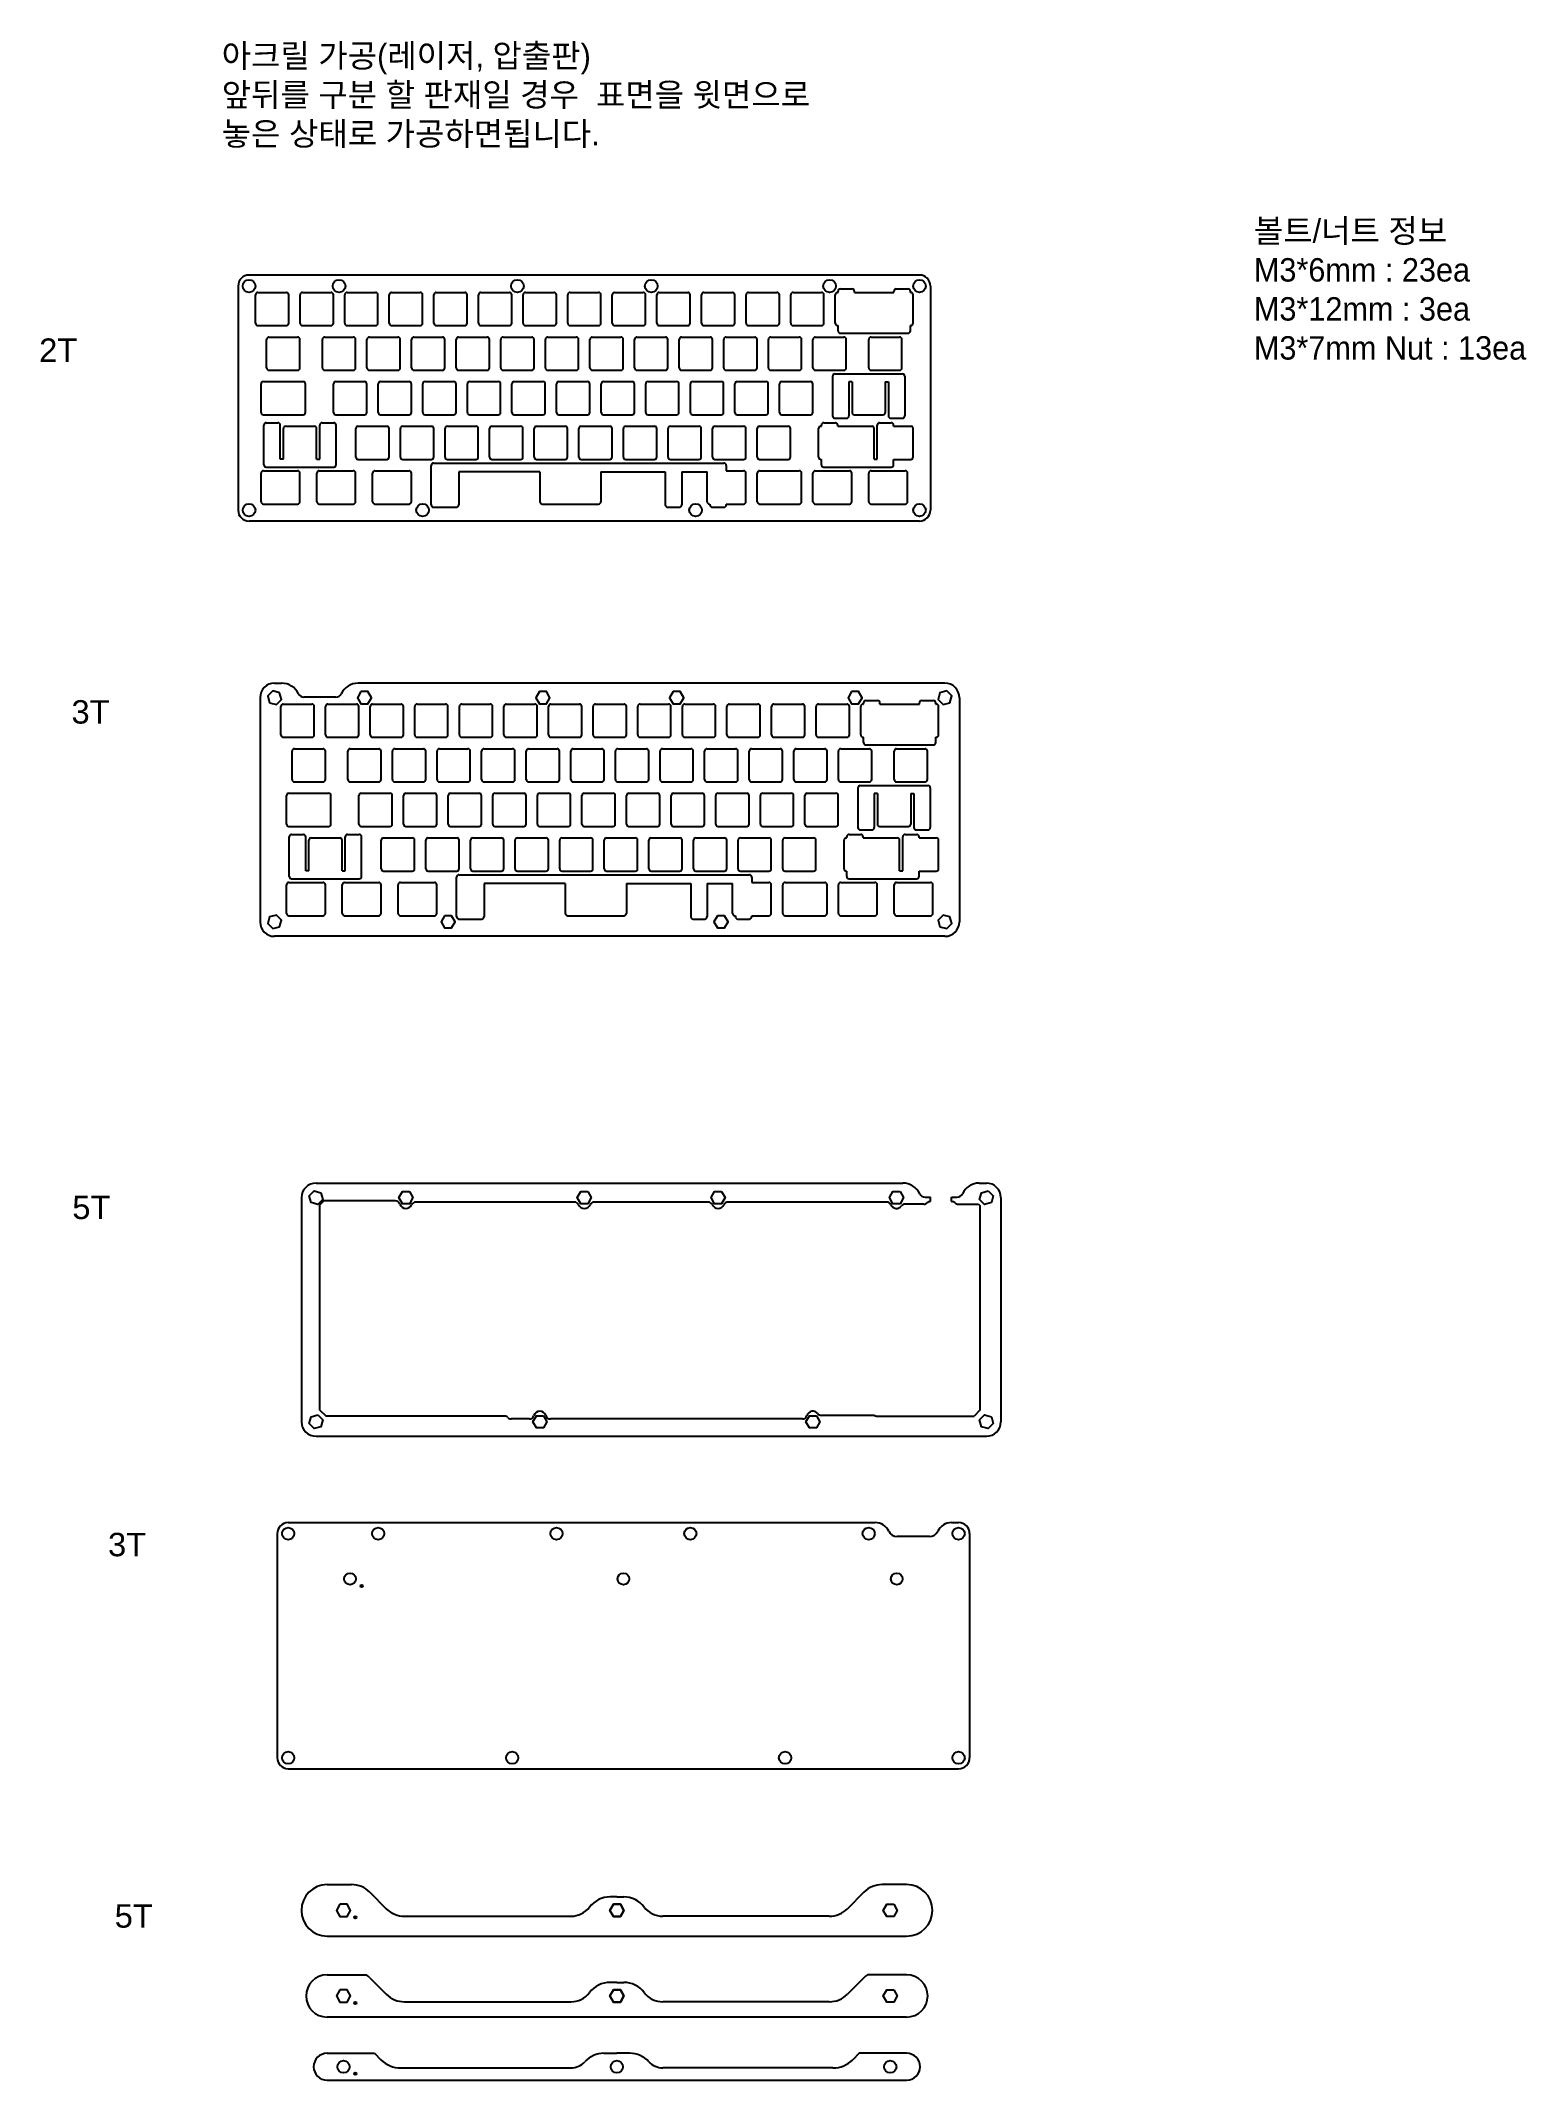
# Model space of a CAD drawing. Header units: millimetres. Extents: x 1143 to 1777, y 508 to 1379.
import ezdxf

# ---------------------------------------------------------------- set-up
doc = ezdxf.new("R2010")
doc.units = ezdxf.units.MM
for name, color, linetype in [('받침5t', 122, 'Continuous'), ('보강판2t', 4, 'Continuous'), ('보강판3t', 30, 'Continuous'), ('중간5t', 150, 'Continuous'), ('하판 3t', 6, 'Continuous')]:
    doc.layers.add(name, color=color, linetype=linetype)
doc.styles.get("Standard").update_dxf_attribs({"font": 'arial.ttf'})

# ---------------------------------------------------------------- blocks, each defined once
blk = doc.blocks.new('switch hole for acrylic')
for p, q in [((-7.1, -6.1), (-7.1, 6.1)), ((-6.1, 7.1), (6.1, 7.1)), ((7.1, -6.1), (7.1, 6.1)), ((-6.1, -7.1), (6.1, -7.1))]:
    blk.add_line(p, q)
for centre, start, end in [((-6.1, 6.1), 90, 180), ((6.1, 6.1), 0, 90), ((-6.1, -6.1), 180, 270), ((6.1, -6.1), 270, 0)]:
    blk.add_arc(centre, 1, start, end)

msp = doc.modelspace()

# ---------------------------------------------------------------- linework, layer by layer
at = {"layer": '받침5t'}
for p, q in [((1265.01, 591.72), (1275.46, 591.72)), ((1283.24, 588.5), (1290.29, 581.44)), ((1388.79, 586.47), (1385.86, 586.47)), ((1388.79, 586.47), (1391.72, 586.47)), ((1494.34, 588.5), (1487.29, 581.44)), ((1512.56, 591.72), (1502.12, 591.72)), ((1298.07, 578.22), (1369.17, 578.22)), ((1479.51, 578.22), (1408.4, 578.22)), ((1265.01, 569.72), (1512.56, 569.72)), ((1265.01, 553.16), (1281.78, 553.16)), ((1283.24, 551.94), (1290.29, 544.88)), ((1388.79, 549.91), (1385.86, 549.91)), ((1388.79, 549.91), (1391.72, 549.91)), ((1494.34, 551.94), (1487.29, 544.88)), ((1512.56, 553.16), (1495.8, 553.16)), ((1298.07, 541.66), (1369.17, 541.66)), ((1479.51, 541.66), (1408.4, 541.66)), ((1512.56, 535.16), (1265.01, 535.16)), ((1265.01, 519.66), (1285.26, 519.66)), ((1285.26, 519.66), (1288, 516.92)), ((1383.26, 519.66), (1388.79, 519.66)), ((1394.32, 519.66), (1388.79, 519.66)), ((1492.31, 519.66), (1489.58, 516.92)), ((1512.56, 519.66), (1492.31, 519.66)), ((1265.01, 508.16), (1512.56, 508.16)), ((1296.48, 513.41), (1369.17, 513.41)), ((1481.09, 513.41), (1408.4, 513.41))]:
    msp.add_line(p, q, dxfattribs=at)
for points in [[(1270.51, 583.32), (1269.01, 580.72), (1270.51, 578.12), (1273.51, 578.12), (1275.02, 580.72), (1273.51, 583.32)], [(1387.29, 583.32), (1385.79, 580.72), (1387.29, 578.12), (1390.29, 578.12), (1391.79, 580.72), (1390.29, 583.32)], [(1390.29, 583.32), (1391.79, 580.72), (1390.29, 578.12), (1387.29, 578.12), (1385.79, 580.72), (1387.29, 583.32)], [(1507.06, 583.32), (1508.57, 580.72), (1507.06, 578.12), (1504.06, 578.12), (1502.56, 580.72), (1504.06, 583.32)], [(1270.51, 546.76), (1269.01, 544.16), (1270.51, 541.56), (1273.51, 541.56), (1275.02, 544.16), (1273.51, 546.76)], [(1387.29, 546.76), (1385.79, 544.16), (1387.29, 541.56), (1390.29, 541.56), (1391.79, 544.16), (1390.29, 546.76)], [(1390.29, 546.76), (1391.79, 544.16), (1390.29, 541.56), (1387.29, 541.56), (1385.79, 544.16), (1387.29, 546.76)], [(1507.06, 546.76), (1508.57, 544.16), (1507.06, 541.56), (1504.06, 541.56), (1502.56, 544.16), (1504.06, 546.76)]]:
    msp.add_lwpolyline(points, close=True, dxfattribs=at)
for centre, radius in [((1277.01, 577.72), 0.5), ((1277.01, 541.16), 0.5), ((1272.01, 513.91), 2.6), ((1388.79, 513.91), 2.6), ((1388.79, 513.91), 2.6), ((1505.56, 513.91), 2.6), ((1277.01, 510.91), 0.5)]:
    msp.add_circle(centre, radius, dxfattribs=at)
for centre, radius, start, end in [((1265.01, 580.72), 11, 90, 270), ((1275.46, 580.72), 11, 45, 90), ((1385.86, 575.47), 11, 90, 142.6168), ((1391.72, 575.47), 11, 37.3832, 90), ((1502.12, 580.72), 11, 90, 135), ((1512.56, 580.72), 11, 270, 90), ((1298.07, 589.22), 11, 225, 270), ((1369.17, 588.22), 10, 270, 322.6168), ((1408.4, 588.22), 10, 217.3832, 270), ((1479.51, 589.22), 11, 270, 315), ((1265.01, 544.16), 9, 90, 270), ((1275.46, 544.16), 11, 45, 54.9032), ((1385.86, 538.91), 11, 90, 142.6168), ((1391.72, 538.91), 11, 37.3832, 90), ((1502.12, 544.16), 11, 125.0968, 135), ((1512.56, 544.16), 9, 270, 90), ((1298.07, 552.66), 11, 225, 270), ((1369.17, 551.66), 10, 270, 322.6168), ((1408.4, 551.66), 10, 217.3832, 270), ((1479.51, 552.66), 11, 270, 315), ((1265.01, 513.91), 5.75, 90, 270), ((1296.48, 525.41), 12, 225, 270), ((1369.17, 521.41), 8, 270, 317.85164), ((1383.26, 508.66), 11, 90, 137.85164), ((1394.32, 508.66), 11, 42.14836, 90), ((1408.4, 521.41), 8, 222.14836, 270), ((1481.09, 525.41), 12, 270, 315), ((1512.56, 513.91), 5.75, 270, 90)]:
    msp.add_arc(centre, radius, start, end, dxfattribs=at)
at = {"layer": '보강판2t'}
for p, q in [((1227, 1274.69), (1227, 1178.94)), ((1518.05, 1279.39), (1231.7, 1279.39)), ((1483.27, 1271.96), (1483.27, 1272.45)), ((1484.27, 1273.45), (1489.27, 1273.45)), ((1490.27, 1271.96), (1490.27, 1272.45)), ((1507.14, 1271.96), (1507.14, 1272.45)), ((1508.14, 1273.45), (1513.14, 1273.45)), ((1514.14, 1271.96), (1514.14, 1272.45)), ((1522.75, 1274.69), (1522.75, 1178.94)), ((1482.08, 1258.76), (1482.08, 1270.96)), ((1483.08, 1271.96), (1483.27, 1271.96)), ((1490.27, 1271.96), (1507.14, 1271.96)), ((1514.14, 1271.96), (1514.33, 1271.96)), ((1515.33, 1258.76), (1515.33, 1270.96)), ((1483.08, 1257.76), (1483.27, 1257.76)), ((1483.27, 1255.51), (1483.27, 1257.76)), ((1514.14, 1255.51), (1514.14, 1257.76)), ((1514.33, 1257.76), (1514.14, 1257.76)), ((1484.27, 1254.51), (1513.14, 1254.51)), ((1236.81, 1220.66), (1236.81, 1232.86)), ((1237.81, 1233.86), (1254.77, 1233.86)), ((1255.77, 1220.66), (1255.77, 1232.86)), ((1480.88, 1236.12), (1480.88, 1219.18)), ((1481.88, 1237.12), (1510.76, 1237.12)), ((1487.88, 1233.76), (1487.88, 1219.18)), ((1489.22, 1233.76), (1487.88, 1233.76)), ((1489.22, 1233.76), (1489.22, 1220.66)), ((1503.42, 1233.76), (1504.76, 1233.76)), ((1503.42, 1233.76), (1503.42, 1220.66)), ((1504.76, 1233.76), (1504.76, 1219.18)), ((1511.76, 1236.12), (1511.76, 1219.18)), ((1237.81, 1219.66), (1254.77, 1219.66)), ((1238, 1198.36), (1238, 1215.3)), ((1239, 1216.3), (1244, 1216.3)), ((1245, 1200.71), (1245, 1215.3)), ((1246.34, 1200.71), (1246.34, 1213.81)), ((1247.34, 1214.81), (1259.54, 1214.81)), ((1260.54, 1200.71), (1260.54, 1213.81)), ((1261.87, 1200.71), (1261.87, 1215.3)), ((1262.87, 1216.3), (1267.87, 1216.3)), ((1268.87, 1198.36), (1268.87, 1215.3)), ((1474.94, 1201.61), (1474.94, 1213.81)), ((1475.94, 1214.81), (1476.12, 1214.81)), ((1476.12, 1214.81), (1476.12, 1215.3)), ((1477.12, 1216.3), (1482.12, 1216.3)), ((1481.88, 1218.18), (1486.88, 1218.18)), ((1483.12, 1214.81), (1483.12, 1215.3)), ((1483.12, 1214.81), (1497.66, 1214.81)), ((1490.22, 1219.66), (1502.42, 1219.66)), ((1498.66, 1200.71), (1498.66, 1213.81)), ((1500, 1200.71), (1500, 1215.3)), ((1501, 1216.3), (1506, 1216.3)), ((1505.76, 1218.18), (1510.76, 1218.18)), ((1507, 1214.81), (1507, 1215.3)), ((1507, 1214.81), (1514.33, 1214.81)), ((1515.33, 1201.61), (1515.33, 1213.81)), ((1236.81, 1182.56), (1236.81, 1194.76)), ((1237.81, 1195.76), (1252.39, 1195.76)), ((1239, 1197.36), (1267.87, 1197.36)), ((1246.34, 1200.71), (1245, 1200.71)), ((1253.39, 1182.56), (1253.39, 1194.76)), ((1260.54, 1200.71), (1261.87, 1200.71)), ((1260.62, 1182.56), (1260.62, 1194.76)), ((1261.62, 1195.76), (1276.2, 1195.76)), ((1277.2, 1182.56), (1277.2, 1194.76)), ((1284.44, 1182.56), (1284.44, 1194.76)), ((1285.44, 1195.76), (1300.02, 1195.76)), ((1301.02, 1182.56), (1301.02, 1194.76)), ((1309.47, 1181.14), (1309.47, 1198.02)), ((1310.47, 1199.02), (1434.53, 1199.02)), ((1321.23, 1195.36), (1321.23, 1181.14)), ((1355.87, 1195.36), (1321.23, 1195.36)), ((1355.87, 1195.36), (1355.87, 1182.56)), ((1381.98, 1195.36), (1409.48, 1195.36)), ((1381.98, 1195.36), (1381.98, 1182.56)), ((1409.48, 1195.36), (1409.48, 1181.14)), ((1416.48, 1195.36), (1416.48, 1181.14)), ((1416.48, 1195.36), (1427.31, 1195.36)), ((1427.31, 1182.56), (1427.31, 1195.36)), ((1435.53, 1198.02), (1435.53, 1195.76)), ((1435.53, 1195.76), (1442.89, 1195.76)), ((1443.89, 1182.56), (1443.89, 1194.76)), ((1448.74, 1182.56), (1448.74, 1194.76)), ((1449.74, 1195.76), (1466.7, 1195.76)), ((1467.7, 1182.56), (1467.7, 1194.76)), ((1472.55, 1182.56), (1472.55, 1194.76)), ((1473.55, 1195.76), (1488.14, 1195.76)), ((1475.94, 1200.61), (1476.12, 1200.61)), ((1476.12, 1198.36), (1476.12, 1200.61)), ((1477.12, 1197.36), (1506, 1197.36)), ((1489.14, 1182.56), (1489.14, 1194.76)), ((1496.37, 1182.56), (1496.37, 1194.76)), ((1497.37, 1195.76), (1511.95, 1195.76)), ((1498.66, 1200.71), (1500, 1200.71)), ((1507, 1198.36), (1507, 1200.61)), ((1507, 1200.61), (1514.33, 1200.61)), ((1512.95, 1182.56), (1512.95, 1194.76)), ((1237.81, 1181.56), (1252.39, 1181.56)), ((1261.62, 1181.56), (1276.2, 1181.56)), ((1285.44, 1181.56), (1300.02, 1181.56)), ((1310.47, 1180.14), (1320.23, 1180.14)), ((1356.87, 1181.56), (1380.98, 1181.56)), ((1410.48, 1180.14), (1415.48, 1180.14)), ((1428.31, 1181.56), (1428.53, 1181.56)), ((1428.53, 1181.56), (1428.53, 1181.14)), ((1429.53, 1180.14), (1434.53, 1180.14)), ((1435.53, 1181.56), (1435.53, 1181.14)), ((1435.53, 1181.56), (1442.89, 1181.56)), ((1449.74, 1181.56), (1466.7, 1181.56)), ((1473.55, 1181.56), (1488.14, 1181.56)), ((1497.37, 1181.56), (1511.95, 1181.56)), ((1518.05, 1174.24), (1231.7, 1174.24))]:
    msp.add_line(p, q, dxfattribs=at)
for centre in [(1231.7, 1274.69), (1270.1, 1274.69), (1346.3, 1274.69), (1403.45, 1274.69), (1479.65, 1274.69), (1518.05, 1274.69), (1231.7, 1178.94), (1305.82, 1178.94), (1422.41, 1178.94), (1518.05, 1178.94)]:
    msp.add_circle(centre, 2.7, dxfattribs=at)
for centre, radius, start, end in [((1231.7, 1274.69), 4.7, 90, 180), ((1484.27, 1272.45), 1, 90, 180), ((1489.27, 1272.45), 1, 360, 90), ((1508.14, 1272.45), 1, 90, 180), ((1513.14, 1272.45), 1, 360, 90), ((1518.05, 1274.69), 4.7, 0, 90), ((1483.08, 1270.96), 1, 90, 180), ((1514.33, 1270.96), 1, 0, 90), ((1483.08, 1258.76), 1, 180, 270), ((1484.27, 1255.51), 1, 180, 270), ((1513.14, 1255.51), 1, 270, 0), ((1514.33, 1258.76), 1, 270, 0), ((1237.81, 1232.86), 1, 90, 180), ((1254.77, 1232.86), 1, 0, 90), ((1481.88, 1236.12), 1, 90, 180), ((1510.76, 1236.12), 1, 0, 90), ((1237.81, 1220.66), 1, 180, 270), ((1254.77, 1220.66), 1, 270, 0), ((1490.22, 1220.66), 1, 180, 270), ((1502.42, 1220.66), 1, 270, 0), ((1239, 1215.3), 1, 90, 180), ((1244, 1215.3), 1, 360, 90), ((1247.34, 1213.81), 1, 90, 180), ((1259.54, 1213.81), 1, 0, 90), ((1262.87, 1215.3), 1, 90, 180), ((1267.87, 1215.3), 1, 360, 90), ((1475.94, 1213.81), 1, 90, 180), ((1477.12, 1215.3), 1, 90, 180), ((1481.88, 1219.18), 1, 180, 270), ((1482.12, 1215.3), 1, 360, 90), ((1486.88, 1219.18), 1, 270, 0), ((1497.66, 1213.81), 1, 0, 90), ((1501, 1215.3), 1, 90, 180), ((1505.76, 1219.18), 1, 180, 270), ((1506, 1215.3), 1, 360, 90), ((1510.76, 1219.18), 1, 270, 0), ((1514.33, 1213.81), 1, 0, 90), ((1237.81, 1194.76), 1, 90, 180), ((1239, 1198.36), 1, 180, 270), ((1252.39, 1194.76), 1, 0, 90), ((1261.62, 1194.76), 1, 90, 180), ((1267.87, 1198.36), 1, 270, 360), ((1276.2, 1194.76), 1, 0, 90), ((1285.44, 1194.76), 1, 90, 180), ((1300.02, 1194.76), 1, 0, 90), ((1310.47, 1198.02), 1, 90, 180), ((1434.53, 1198.02), 1, 0, 90), ((1442.89, 1194.76), 1, 0, 90), ((1449.74, 1194.76), 1, 90, 180), ((1466.7, 1194.76), 1, 0, 90), ((1473.55, 1194.76), 1, 90, 180), ((1475.94, 1201.61), 1, 180, 270), ((1477.12, 1198.36), 1, 180, 270), ((1488.14, 1194.76), 1, 0, 90), ((1497.37, 1194.76), 1, 90, 180), ((1506, 1198.36), 1, 270, 360), ((1511.95, 1194.76), 1, 0, 90), ((1514.33, 1201.61), 1, 270, 0), ((1231.7, 1178.94), 4.7, 180, 270), ((1237.81, 1182.56), 1, 180, 270), ((1252.39, 1182.56), 1, 270, 0), ((1261.62, 1182.56), 1, 180, 270), ((1276.2, 1182.56), 1, 270, 0), ((1285.44, 1182.56), 1, 180, 270), ((1300.02, 1182.56), 1, 270, 0), ((1310.47, 1181.14), 1, 180, 270), ((1320.23, 1181.14), 1, 270, 0), ((1356.87, 1182.56), 1, 180, 270), ((1380.98, 1182.56), 1, 270, 0), ((1410.48, 1181.14), 1, 180, 270), ((1415.48, 1181.14), 1, 270, 0), ((1428.31, 1182.56), 1, 180, 270), ((1429.53, 1181.14), 1, 180, 270), ((1434.53, 1181.14), 1, 270, 0), ((1442.89, 1182.56), 1, 270, 0), ((1449.74, 1182.56), 1, 180, 270), ((1466.7, 1182.56), 1, 270, 0), ((1473.55, 1182.56), 1, 180, 270), ((1488.14, 1182.56), 1, 270, 0), ((1497.37, 1182.56), 1, 180, 270), ((1511.95, 1182.56), 1, 270, 0), ((1518.05, 1178.94), 4.7, 270, 0)]:
    msp.add_arc(centre, radius, start, end, dxfattribs=at)
at = {"layer": '보강판3t'}
for p, q in [((1236.37, 1098.81), (1236.37, 1003.06)), ((1242.57, 1105.01), (1245.59, 1105.01)), ((1268.77, 1099.01), (1255.07, 1099.01)), ((1528.92, 1105.01), (1278.26, 1105.01)), ((1535.12, 1098.81), (1535.12, 1003.06)), ((1492.95, 1082.88), (1492.95, 1095.08)), ((1493.95, 1096.08), (1494.13, 1096.08)), ((1494.13, 1096.08), (1494.13, 1096.57)), ((1495.13, 1097.57), (1500.13, 1097.57)), ((1501.13, 1096.08), (1501.13, 1096.57)), ((1501.13, 1096.08), (1518.01, 1096.08)), ((1518.01, 1096.08), (1518.01, 1096.57)), ((1519.01, 1097.57), (1524.01, 1097.57)), ((1525.01, 1096.08), (1525.01, 1096.57)), ((1525.01, 1096.08), (1525.2, 1096.08)), ((1526.2, 1082.88), (1526.2, 1095.08)), ((1493.95, 1081.88), (1494.13, 1081.88)), ((1494.13, 1079.63), (1494.13, 1081.88)), ((1525.01, 1079.63), (1525.01, 1081.88)), ((1525.2, 1081.88), (1525.01, 1081.88)), ((1495.13, 1078.63), (1524.01, 1078.63)), ((1247.68, 1044.78), (1247.68, 1056.98)), ((1248.68, 1057.98), (1265.64, 1057.98)), ((1266.64, 1044.78), (1266.64, 1056.98)), ((1491.75, 1060.24), (1491.75, 1043.3)), ((1492.75, 1061.24), (1521.63, 1061.24)), ((1498.75, 1057.88), (1498.75, 1043.3)), ((1500.09, 1057.88), (1498.75, 1057.88)), ((1500.09, 1057.88), (1500.09, 1044.78)), ((1514.29, 1057.88), (1515.63, 1057.88)), ((1514.29, 1057.88), (1514.29, 1044.78)), ((1515.63, 1057.88), (1515.63, 1043.3)), ((1522.63, 1060.24), (1522.63, 1043.3)), ((1248.68, 1043.78), (1265.64, 1043.78)), ((1248.86, 1022.48), (1248.86, 1039.42)), ((1249.86, 1040.42), (1254.86, 1040.42)), ((1255.86, 1024.83), (1255.86, 1039.42)), ((1257.2, 1024.83), (1257.2, 1037.93)), ((1258.2, 1038.93), (1270.4, 1038.93)), ((1271.4, 1024.83), (1271.4, 1037.93)), ((1272.74, 1024.83), (1272.74, 1039.42)), ((1273.74, 1040.42), (1278.74, 1040.42)), ((1279.74, 1022.48), (1279.74, 1039.42)), ((1485.8, 1025.73), (1485.8, 1037.93)), ((1486.8, 1038.93), (1486.99, 1038.93)), ((1486.99, 1038.93), (1486.99, 1039.42)), ((1486.99, 1038.93), (1486.99, 1039.42)), ((1487.99, 1040.42), (1492.99, 1040.42)), ((1492.75, 1042.3), (1497.75, 1042.3)), ((1493.99, 1038.93), (1493.99, 1039.42)), ((1493.99, 1038.93), (1508.53, 1038.93)), ((1501.09, 1043.78), (1513.29, 1043.78)), ((1509.53, 1024.83), (1509.53, 1037.93)), ((1510.86, 1024.83), (1510.86, 1039.42)), ((1511.86, 1040.42), (1516.86, 1040.42)), ((1516.63, 1042.3), (1521.63, 1042.3)), ((1517.86, 1038.93), (1517.86, 1039.42)), ((1517.86, 1038.93), (1525.2, 1038.93)), ((1526.2, 1025.73), (1526.2, 1037.93)), ((1248.68, 1019.88), (1263.26, 1019.88)), ((1249.86, 1021.48), (1278.74, 1021.48)), ((1257.2, 1024.83), (1255.86, 1024.83)), ((1271.4, 1024.83), (1272.74, 1024.83)), ((1272.49, 1019.88), (1287.07, 1019.88)), ((1296.3, 1019.88), (1310.88, 1019.88)), ((1320.33, 1005.26), (1320.33, 1022.14)), ((1321.33, 1023.14), (1445.4, 1023.14)), ((1332.1, 1019.48), (1332.1, 1005.26)), ((1366.74, 1019.48), (1332.1, 1019.48)), ((1366.74, 1019.48), (1366.74, 1006.68)), ((1392.85, 1019.48), (1420.35, 1019.48)), ((1392.85, 1019.48), (1392.85, 1006.68)), ((1420.35, 1019.48), (1420.35, 1005.26)), ((1427.35, 1019.48), (1427.35, 1005.26)), ((1427.35, 1019.48), (1438.18, 1019.48)), ((1438.18, 1006.68), (1438.18, 1019.48)), ((1446.4, 1022.14), (1446.4, 1019.88)), ((1446.4, 1019.88), (1453.76, 1019.88)), ((1460.61, 1019.88), (1477.57, 1019.88)), ((1484.42, 1019.88), (1499, 1019.88)), ((1486.8, 1024.73), (1486.99, 1024.73)), ((1486.99, 1022.48), (1486.99, 1024.73)), ((1487.99, 1021.48), (1516.86, 1021.48)), ((1508.23, 1019.88), (1522.81, 1019.88)), ((1509.53, 1024.83), (1510.86, 1024.83)), ((1517.86, 1022.48), (1517.86, 1024.73)), ((1517.86, 1024.73), (1525.2, 1024.73)), ((1247.68, 1006.68), (1247.68, 1018.88)), ((1264.26, 1006.68), (1264.26, 1018.88)), ((1271.49, 1006.68), (1271.49, 1018.88)), ((1288.07, 1006.68), (1288.07, 1018.88)), ((1295.3, 1006.68), (1295.3, 1018.88)), ((1311.88, 1006.68), (1311.88, 1018.88)), ((1454.76, 1006.68), (1454.76, 1018.88)), ((1459.61, 1006.68), (1459.61, 1018.88)), ((1478.57, 1006.68), (1478.57, 1018.88)), ((1483.42, 1006.68), (1483.42, 1018.88)), ((1500, 1006.68), (1500, 1018.88)), ((1507.23, 1006.68), (1507.23, 1018.88)), ((1523.81, 1006.68), (1523.81, 1018.88)), ((1248.68, 1005.68), (1263.26, 1005.68)), ((1272.49, 1005.68), (1287.07, 1005.68)), ((1296.3, 1005.68), (1310.88, 1005.68)), ((1321.33, 1004.26), (1331.1, 1004.26)), ((1367.74, 1005.68), (1391.85, 1005.68)), ((1421.35, 1004.26), (1426.35, 1004.26)), ((1439.18, 1005.68), (1439.4, 1005.68)), ((1439.4, 1005.68), (1439.4, 1005.26)), ((1440.4, 1004.26), (1445.4, 1004.26)), ((1446.4, 1005.68), (1446.4, 1005.26)), ((1446.4, 1005.68), (1453.76, 1005.68)), ((1460.61, 1005.68), (1477.57, 1005.68)), ((1484.42, 1005.68), (1499, 1005.68)), ((1508.23, 1005.68), (1522.81, 1005.68)), ((1528.92, 996.86), (1242.57, 996.86))]:
    msp.add_line(p, q, dxfattribs=at)
for points in [[(1240.45, 1096.68), (1243.35, 1095.91), (1245.47, 1098.03), (1244.69, 1100.93), (1241.79, 1101.71), (1239.67, 1099.58)], [(1279.47, 1101.41), (1277.97, 1098.81), (1279.47, 1096.21), (1282.47, 1096.21), (1283.97, 1098.81), (1282.47, 1101.41)], [(1355.67, 1101.41), (1354.17, 1098.81), (1355.67, 1096.21), (1358.67, 1096.21), (1360.17, 1098.81), (1358.67, 1101.41)], [(1412.82, 1101.41), (1411.32, 1098.81), (1412.82, 1096.21), (1415.82, 1096.21), (1417.32, 1098.81), (1415.82, 1101.41)], [(1489.02, 1101.41), (1487.52, 1098.81), (1489.02, 1096.21), (1492.02, 1096.21), (1493.52, 1098.81), (1492.02, 1101.41)], [(1528.14, 1095.91), (1531.04, 1096.68), (1531.82, 1099.58), (1529.7, 1101.71), (1526.8, 1100.93), (1526.02, 1098.03)], [(1241.79, 1000.16), (1244.69, 1000.93), (1245.47, 1003.83), (1243.35, 1005.96), (1240.45, 1005.18), (1239.67, 1002.28)], [(1315.19, 1005.66), (1313.69, 1003.06), (1315.19, 1000.46), (1318.19, 1000.46), (1319.69, 1003.06), (1318.19, 1005.66)], [(1431.78, 1005.66), (1430.27, 1003.06), (1431.78, 1000.46), (1434.78, 1000.46), (1436.28, 1003.06), (1434.78, 1005.66)], [(1526.8, 1000.93), (1529.7, 1000.16), (1531.82, 1002.28), (1531.04, 1005.18), (1528.14, 1005.96), (1526.02, 1003.83)]]:
    msp.add_lwpolyline(points, close=True, dxfattribs=at)
for centre, radius, start, end in [((1242.57, 1098.81), 6.2, 90, 180), ((1245.59, 1097.01), 8, 25.37693, 90), ((1255.07, 1101.51), 2.5, 205.37693, 270), ((1268.77, 1101.51), 2.5, 270, 334.62307), ((1278.26, 1097.01), 8, 90, 154.62307), ((1528.92, 1098.81), 6.2, 0, 90), ((1493.95, 1095.08), 1, 90, 180), ((1495.13, 1096.57), 1, 90, 180), ((1500.13, 1096.57), 1, 360, 90), ((1519.01, 1096.57), 1, 90, 180), ((1524.01, 1096.57), 1, 360, 90), ((1525.2, 1095.08), 1, 0, 90), ((1493.95, 1082.88), 1, 180, 270), ((1525.2, 1082.88), 1, 270, 0), ((1495.13, 1079.63), 1, 180, 270), ((1524.01, 1079.63), 1, 270, 0), ((1248.68, 1056.98), 1, 90, 180), ((1265.64, 1056.98), 1, 0, 90), ((1492.75, 1060.24), 1, 90, 180), ((1521.63, 1060.24), 1, 0, 90), ((1248.68, 1044.78), 1, 180, 270), ((1249.86, 1039.42), 1, 90, 180), ((1254.86, 1039.42), 1, 360, 90), ((1258.2, 1037.93), 1, 90, 180), ((1265.64, 1044.78), 1, 270, 0), ((1270.4, 1037.93), 1, 0, 90), ((1273.74, 1039.42), 1, 90, 180), ((1278.74, 1039.42), 1, 360, 90), ((1486.8, 1037.93), 1, 90, 180), ((1487.99, 1039.42), 1, 90, 180), ((1492.75, 1043.3), 1, 180, 270), ((1492.99, 1039.42), 1, 360, 90), ((1497.75, 1043.3), 1, 270, 0), ((1501.09, 1044.78), 1, 180, 270), ((1508.53, 1037.93), 1, 0, 90), ((1511.86, 1039.42), 1, 90, 180), ((1513.29, 1044.78), 1, 270, 0), ((1516.63, 1043.3), 1, 180, 270), ((1516.86, 1039.42), 1, 360, 90), ((1521.63, 1043.3), 1, 270, 0), ((1525.2, 1037.93), 1, 0, 90), ((1248.68, 1018.88), 1, 90, 180), ((1249.86, 1022.48), 1, 180, 270), ((1263.26, 1018.88), 1, 0, 90), ((1272.49, 1018.88), 1, 90, 180), ((1278.74, 1022.48), 1, 270, 360), ((1287.07, 1018.88), 1, 0, 90), ((1296.3, 1018.88), 1, 90, 180), ((1310.88, 1018.88), 1, 0, 90), ((1321.33, 1022.14), 1, 90, 180), ((1445.4, 1022.14), 1, 0, 90), ((1453.76, 1018.88), 1, 0, 90), ((1460.61, 1018.88), 1, 90, 180), ((1477.57, 1018.88), 1, 0, 90), ((1484.42, 1018.88), 1, 90, 180), ((1486.8, 1025.73), 1, 180, 270), ((1487.99, 1022.48), 1, 180, 270), ((1499, 1018.88), 1, 0, 90), ((1508.23, 1018.88), 1, 90, 180), ((1516.86, 1022.48), 1, 270, 360), ((1522.81, 1018.88), 1, 0, 90), ((1525.2, 1025.73), 1, 270, 0), ((1242.57, 1003.06), 6.2, 180, 270), ((1248.68, 1006.68), 1, 180, 270), ((1263.26, 1006.68), 1, 270, 0), ((1272.49, 1006.68), 1, 180, 270), ((1287.07, 1006.68), 1, 270, 0), ((1296.3, 1006.68), 1, 180, 270), ((1310.88, 1006.68), 1, 270, 0), ((1321.33, 1005.26), 1, 180, 270), ((1331.1, 1005.26), 1, 270, 0), ((1367.74, 1006.68), 1, 180, 270), ((1391.85, 1006.68), 1, 270, 0), ((1421.35, 1005.26), 1, 180, 270), ((1426.35, 1005.26), 1, 270, 0), ((1439.18, 1006.68), 1, 180, 270), ((1440.4, 1005.26), 1, 180, 270), ((1445.4, 1005.26), 1, 270, 0), ((1453.76, 1006.68), 1, 270, 0), ((1460.61, 1006.68), 1, 180, 270), ((1477.57, 1006.68), 1, 270, 0), ((1484.42, 1006.68), 1, 180, 270), ((1499, 1006.68), 1, 270, 0), ((1508.23, 1006.68), 1, 180, 270), ((1522.81, 1006.68), 1, 270, 0), ((1528.92, 1003.06), 6.2, 270, 0)]:
    msp.add_arc(centre, radius, start, end, dxfattribs=at)
at = {"layer": '중간5t'}
for p, q in [((1260.27, 891.42), (1510.93, 891.42)), ((1543.6, 891.42), (1546.62, 891.42)), ((1254.07, 885.22), (1254.07, 789.47)), ((1263.57, 883.82), (1261.82, 882.07)), ((1261.82, 882.07), (1261.82, 794.62)), ((1294.21, 883.82), (1263.57, 883.82)), ((1370.62, 883.32), (1302.92, 883.32)), ((1427.77, 883.32), (1379.12, 883.32)), ((1503.97, 883.32), (1436.27, 883.32)), ((1519.88, 882.42), (1511.92, 882.42)), ((1520.42, 885.42), (1522.77, 885.42)), ((1522.77, 883.52), (1522.63, 883.52)), ((1522.77, 883.52), (1522.77, 885.42)), ((1531.77, 885.42), (1534.12, 885.42)), ((1531.77, 883.52), (1531.77, 885.42)), ((1531.77, 883.52), (1531.91, 883.52)), ((1534.66, 882.42), (1543.32, 882.42)), ((1543.32, 882.42), (1543.82, 881.92)), ((1543.82, 881.92), (1543.82, 794.37)), ((1552.82, 885.22), (1552.82, 789.47)), ((1261.82, 794.62), (1264.57, 791.87)), ((1543.82, 794.37), (1541.34, 791.9)), ((1340.92, 791.87), (1264.57, 791.87)), ((1351.43, 790.67), (1343.65, 790.67)), ((1468.01, 790.67), (1360.4, 790.67)), ((1498.23, 792.17), (1476.2, 792.17)), ((1499.68, 791.9), (1541.34, 791.9)), ((1260.27, 783.27), (1546.62, 783.27))]:
    msp.add_line(p, q, dxfattribs=at)
for points in [[(1262.39, 887.34), (1263.17, 884.44), (1261.05, 882.32), (1258.15, 883.1), (1257.37, 886), (1259.49, 888.12)], [(1300.17, 887.82), (1301.67, 885.22), (1300.17, 882.62), (1297.17, 882.62), (1295.67, 885.22), (1297.17, 887.82)], [(1376.37, 887.82), (1377.87, 885.22), (1376.37, 882.62), (1373.37, 882.62), (1371.87, 885.22), (1373.37, 887.82)], [(1433.52, 887.82), (1435.02, 885.22), (1433.52, 882.62), (1430.52, 882.62), (1429.02, 885.22), (1430.52, 887.82)], [(1509.72, 887.82), (1511.22, 885.22), (1509.72, 882.62), (1506.72, 882.62), (1505.22, 885.22), (1506.72, 887.82)], [(1547.4, 888.12), (1549.52, 886), (1548.74, 883.1), (1545.84, 882.32), (1543.72, 884.44), (1544.5, 887.34)], [(1261.05, 792.37), (1263.17, 790.25), (1262.39, 787.35), (1259.49, 786.57), (1257.37, 788.69), (1258.15, 791.59)], [(1357.41, 792.07), (1358.91, 789.47), (1357.41, 786.87), (1354.41, 786.87), (1352.91, 789.47), (1354.41, 792.07)], [(1474, 792.07), (1475.5, 789.47), (1474, 786.87), (1471, 786.87), (1469.5, 789.47), (1471, 792.07)], [(1548.74, 791.59), (1549.52, 788.69), (1547.4, 786.57), (1544.5, 787.35), (1543.72, 790.25), (1545.84, 792.37)]]:
    msp.add_lwpolyline(points, close=True, dxfattribs=at)
for centre, radius, start, end in [((1260.27, 885.22), 6.2, 90, 180), ((1510.93, 883.42), 8, 25.37693, 90), ((1543.6, 883.42), 8, 90, 154.62307), ((1546.62, 885.22), 6.2, 0, 90), ((1294.21, 881.82), 2, 18.61146, 90), ((1298.67, 883.32), 2.7, 198.61146, 334.81566), ((1302.92, 881.32), 2, 90, 154.81566), ((1370.62, 881.32), 2, 25.18434, 90), ((1374.87, 883.32), 2.7, 205.18434, 334.81566), ((1379.12, 881.32), 2, 90, 154.81566), ((1427.77, 881.32), 2, 25.18434, 90), ((1432.02, 883.32), 2.7, 205.18434, 334.81566), ((1436.27, 881.32), 2, 90, 154.81566), ((1503.97, 881.32), 2, 25.18434, 90), ((1508.22, 883.32), 2.7, 205.18434, 321.90106), ((1511.92, 880.42), 2, 90, 141.90106), ((1520.42, 887.92), 2.5, 205.37693, 270), ((1519.88, 884.42), 2, 270, 313.53115), ((1522.63, 881.52), 2, 90, 133.53115), ((1531.91, 881.52), 2, 46.46885, 90), ((1534.66, 884.42), 2, 226.46885, 270), ((1534.12, 887.92), 2.5, 270, 334.62307), ((1355.91, 791.27), 2.7, 17.32986, 162.67014), ((1472.5, 791.27), 2.7, 38.09894, 162.67014), ((1476.2, 794.17), 2, 218.09894, 270), ((1260.27, 789.47), 6.2, 180, 270), ((1340.92, 790.17), 1.7, 42.50664, 90), ((1343.65, 792.67), 2, 222.50664, 270), ((1351.43, 792.67), 2, 270, 342.67014), ((1360.4, 792.67), 2, 197.32986, 270), ((1468.01, 792.67), 2, 270, 342.67014), ((1498.23, 790.17), 2, 68.63051, 90), ((1499.68, 793.9), 2, 248.63051, 270), ((1546.62, 789.47), 6.2, 270, 0)]:
    msp.add_arc(centre, radius, start, end, dxfattribs=at)
at = {"layer": '하판 3t'}
for p, q in [((1243.7, 741.68), (1243.7, 645.93)), ((1248.4, 746.38), (1499.07, 746.38)), ((1531.74, 746.38), (1534.75, 746.38)), ((1539.45, 741.68), (1539.45, 645.93)), ((1522.25, 740.38), (1508.55, 740.38)), ((1248.4, 641.23), (1534.75, 641.23))]:
    msp.add_line(p, q, dxfattribs=at)
for centre, radius in [((1248.4, 741.68), 2.6), ((1286.8, 741.68), 2.6), ((1363, 741.68), 2.6), ((1420.15, 741.68), 2.6), ((1496.35, 741.68), 2.6), ((1534.75, 741.68), 2.6), ((1274.8, 722.33), 2.5), ((1391.58, 722.33), 2.5), ((1508.35, 722.33), 2.5), ((1279.8, 719.33), 0.5), ((1248.4, 645.93), 2.6), ((1344.04, 645.93), 2.6), ((1460.63, 645.93), 2.6), ((1534.75, 645.93), 2.6)]:
    msp.add_circle(centre, radius, dxfattribs=at)
for centre, radius, start, end in [((1248.4, 741.68), 4.7, 90, 180), ((1499.07, 739.88), 6.5, 25.37693, 90), ((1508.55, 744.38), 4, 205.37693, 270), ((1522.25, 744.38), 4, 270, 334.62307), ((1531.74, 739.88), 6.5, 90, 154.62307), ((1534.75, 741.68), 4.7, 0, 90), ((1248.4, 645.93), 4.7, 180, 270), ((1534.75, 645.93), 4.7, 270, 0)]:
    msp.add_arc(centre, radius, start, end, dxfattribs=at)

# ---------------------------------------------------------------- block references
at = {"layer": '보강판2t'}
for p in [(1241.53, 1264.86), (1260.58, 1264.86), (1279.63, 1264.86), (1298.68, 1264.86), (1317.73, 1264.86), (1336.78, 1264.86), (1355.83, 1264.86), (1374.88, 1264.86), (1393.93, 1264.86), (1412.98, 1264.86), (1432.03, 1264.86), (1451.08, 1264.86), (1470.13, 1264.86), (1246.29, 1245.81), (1270.1, 1245.81), (1289.15, 1245.81), (1308.2, 1245.81), (1327.25, 1245.81), (1346.3, 1245.81), (1365.35, 1245.81), (1384.4, 1245.81), (1403.45, 1245.81), (1422.5, 1245.81), (1441.55, 1245.81), (1460.6, 1245.81), (1479.65, 1245.81), (1503.47, 1245.81), (1274.87, 1226.76), (1293.92, 1226.76), (1312.97, 1226.76), (1332.02, 1226.76), (1351.07, 1226.76), (1370.12, 1226.76), (1389.17, 1226.76), (1408.22, 1226.76), (1427.27, 1226.76), (1446.32, 1226.76), (1465.37, 1226.76), (1284.39, 1207.71), (1303.44, 1207.71), (1322.49, 1207.71), (1341.54, 1207.71), (1360.59, 1207.71), (1379.64, 1207.71), (1398.69, 1207.71), (1417.74, 1207.71), (1436.79, 1207.71), (1455.84, 1207.71)]:
    msp.add_blockref('switch hole for acrylic', p, dxfattribs=at)
at = {"layer": '보강판3t'}
for p in [(1252.4, 1088.98), (1271.45, 1088.98), (1290.5, 1088.98), (1309.55, 1088.98), (1328.6, 1088.98), (1347.65, 1088.98), (1366.7, 1088.98), (1385.75, 1088.98), (1404.8, 1088.98), (1423.85, 1088.98), (1442.9, 1088.98), (1461.95, 1088.98), (1481, 1088.98), (1257.16, 1069.93), (1280.97, 1069.93), (1300.02, 1069.93), (1319.07, 1069.93), (1338.12, 1069.93), (1357.17, 1069.93), (1376.22, 1069.93), (1395.27, 1069.93), (1414.32, 1069.93), (1433.37, 1069.93), (1452.42, 1069.93), (1471.47, 1069.93), (1490.52, 1069.93), (1514.33, 1069.93), (1285.73, 1050.88), (1304.78, 1050.88), (1323.83, 1050.88), (1342.88, 1050.88), (1361.93, 1050.88), (1380.98, 1050.88), (1400.03, 1050.88), (1419.08, 1050.88), (1438.13, 1050.88), (1457.18, 1050.88), (1476.23, 1050.88), (1295.26, 1031.83), (1314.31, 1031.83), (1333.36, 1031.83), (1352.41, 1031.83), (1371.46, 1031.83), (1390.51, 1031.83), (1409.56, 1031.83), (1428.61, 1031.83), (1447.66, 1031.83), (1466.71, 1031.83)]:
    msp.add_blockref('switch hole for acrylic', p, dxfattribs=at)

# ---------------------------------------------------------------- texts
at = {"char_height": 10, "attachment_point": 1}
for s, width, insert in [('{\\fGulim|b0|i0|c129|p50;아크릴 가공(레이저, 압출판)\\P앞뒤를 구분 할 판재일 경우  표면을 윗면으로 놓은 상태로 가공하면됩니다.}', 278.418, (1220, 1378.11)), ('{\\fGulim|b0|i0|c129|p50;볼트/너트 정보\\PM3*6mm : 23ea\\PM3*12mm : 3ea\\PM3*7mm Nut : 13ea}', 396.2328, (1660.87, 1303.27))]:
    msp.add_mtext_dynamic_manual_height_columns(s, width=width, gutter_width=12.5, heights=[0], dxfattribs=dict(at, insert=insert))
at = {"layer": '받침5t', "insert": (1174.27, 583.32), "char_height": 10, "attachment_point": 1}
msp.add_mtext_dynamic_manual_height_columns('5T', width=0.8037, gutter_width=12.5, heights=[0], dxfattribs=at)
at = {"layer": '보강판2t', "insert": (1142.01, 1252.29), "char_height": 10, "attachment_point": 1}
msp.add_mtext_dynamic_manual_height_columns('2T', width=25.1771, gutter_width=12.5, heights=[0], dxfattribs=at)
at = {"layer": '보강판3t', "insert": (1155.82, 1097.75), "char_height": 10, "attachment_point": 1}
msp.add_mtext_dynamic_manual_height_columns('3T', width=22.6479, gutter_width=12.5, heights=[0], dxfattribs=at)
at = {"layer": '중간5t', "insert": (1156.17, 886.07), "char_height": 10, "attachment_point": 1}
msp.add_mtext_dynamic_manual_height_columns('5T', width=64.2137, gutter_width=12.5, heights=[0], dxfattribs=at)
at = {"layer": '하판 3t', "insert": (1171.43, 742.01), "char_height": 10, "attachment_point": 1}
msp.add_mtext_dynamic_manual_height_columns('3T', width=1.8043, gutter_width=12.5, heights=[0], dxfattribs=at)

doc.saveas('drawing.dxf')
